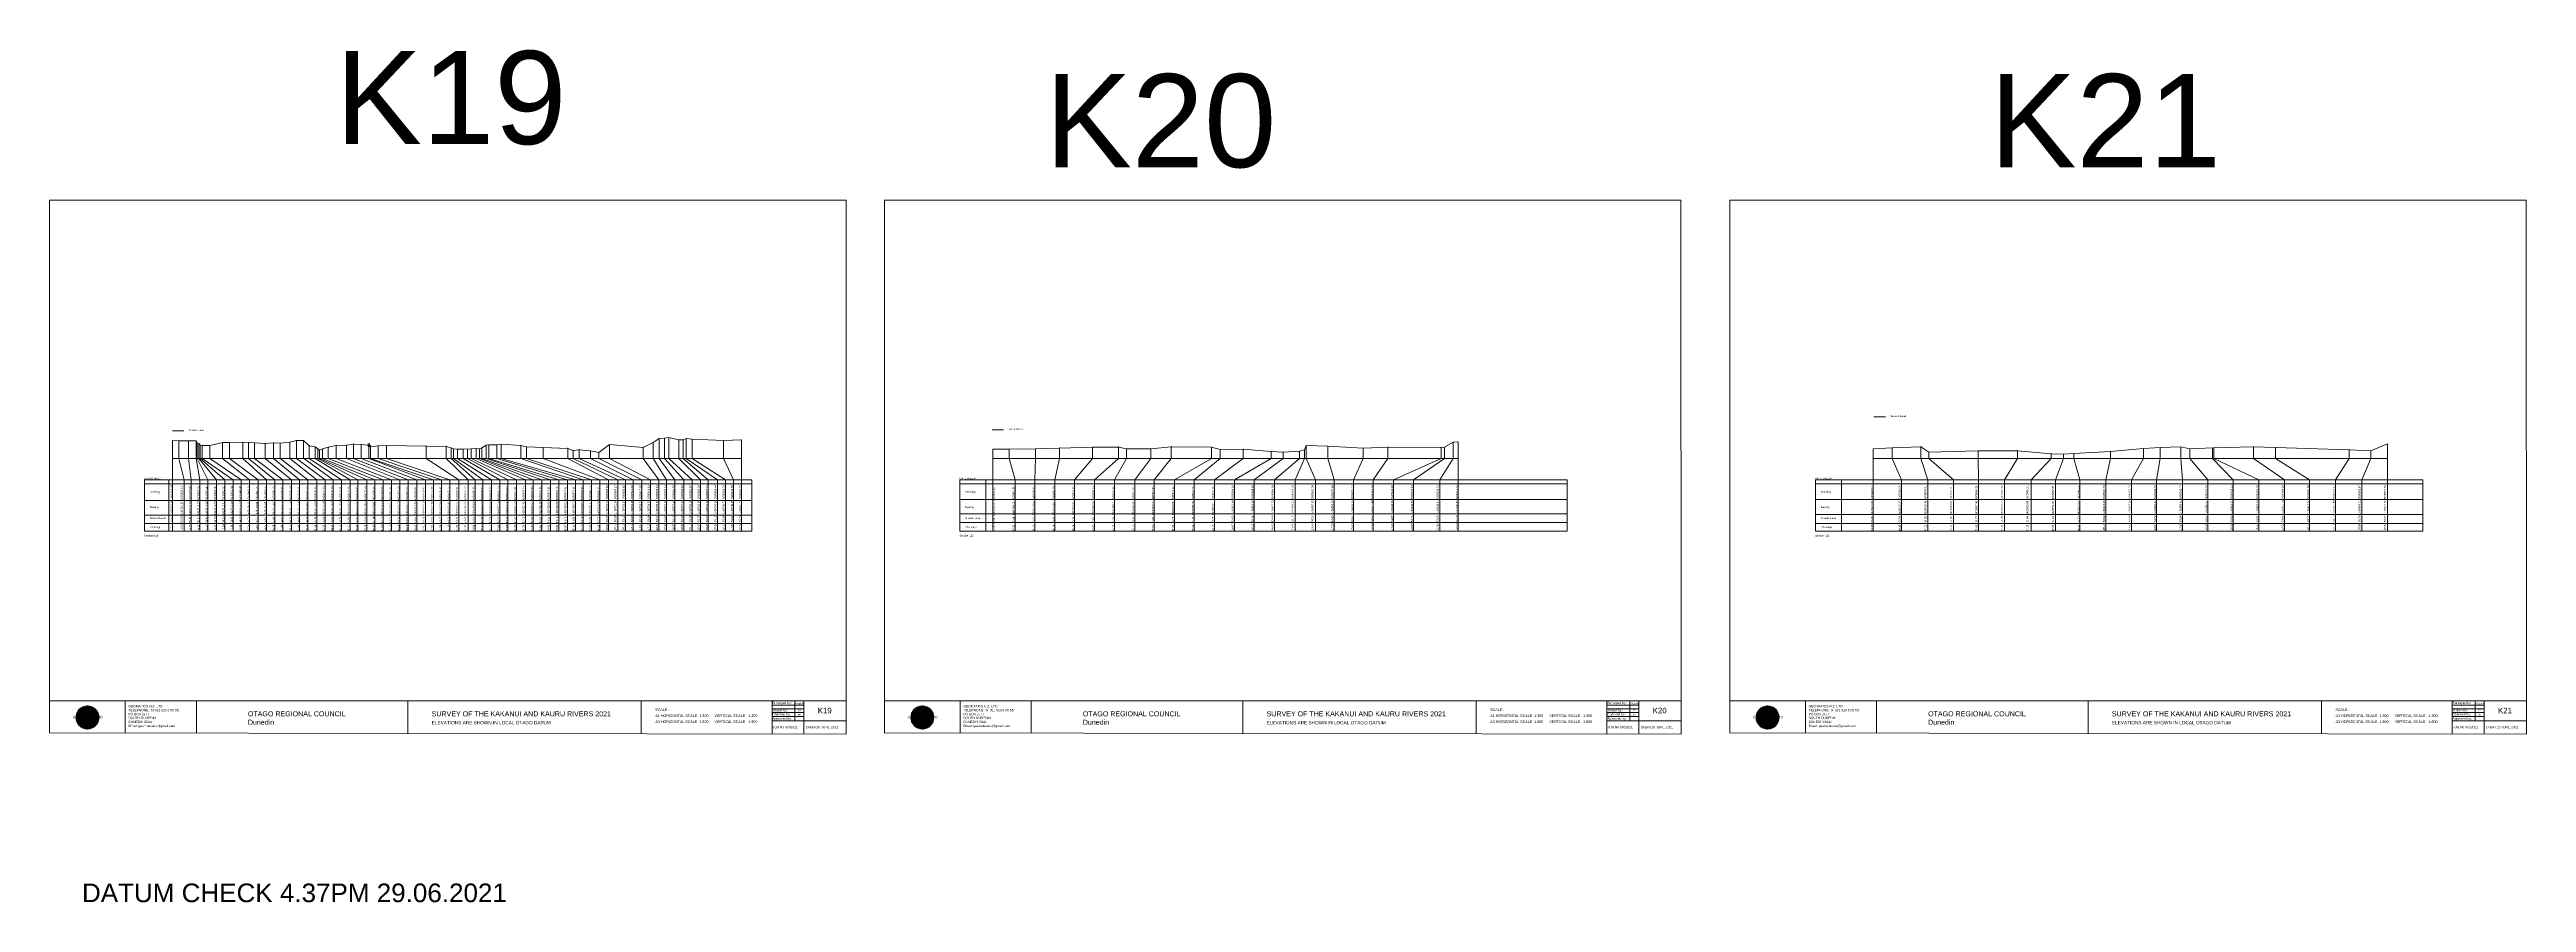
# Model space of a CAD drawing. Header units: millimetres. Extents: x -13804604 to 13046302109, y -19137686871 to 1424964600.
# Drawn here: x -711941 to -46635, y -68399 to 160512 of the extents above; entities that cross this region are included whole.
import ezdxf

# ---------------------------------------------------------------- set-up
doc = ezdxf.new("R2010")
doc.units = ezdxf.units.MM
doc.header["$PDMODE"] = 35
doc.header["$PDSIZE"] = 20
doc.layers.get('0').update_dxf_attribs({"lineweight": 0})
doc.layers.add('geo', color=7, linetype='Continuous', lineweight=0)
doc.styles.get("Standard").update_dxf_attribs({"font": 'arial.ttf'})

# ---------------------------------------------------------------- blocks, each defined once
blk = doc.blocks.new('Geomatics_Circle_SPT')
at = {"layer": 'geo', "color": 2, "linetype": 'Continuous', "lineweight": 0}
for p, q in [((0, 25.2), (-25.2, 0)), ((-24.7, 4.9), (-4.9, 24.7)), ((-24.7, -4.9), (4.9, 24.7)), ((4.9, -24.7), (-24.7, 4.9)), ((-24.7, 0), (0, -24.7)), ((-9.7, 23.3), (-23.3, 9.6)), ((9.7, 23.3), (-23.3, -9.7)), ((-23.3, 9.7), (9.7, -23.3)), ((-21, 14), (-14, 21)), ((-21, -14), (14, 21)), ((14, -21), (-21, 14)), ((0, 0), (-17.8, 17.8)), ((0, 0), (-17.8, -17.8)), ((-14, 21), (21, -14)), ((21, 14), (-14, -21)), ((23.3, -9.7), (-9.7, 23.3)), ((-9.7, -23.3), (23.3, 9.7)), ((-4.9, 24.7), (24.7, -4.9)), ((24.7, 4.9), (-4.9, -24.7)), ((25.2, 0), (0, 25.2)), ((0, 0), (17.8, 17.8)), ((0, 0), (17.8, -17.8)), ((0, -24.8), (25.2, 0)), ((4.9, 24.7), (24.7, 4.9)), ((23.3, 9.7), (9.7, 23.3)), ((14, 21), (21, 14)), ((17.8, 18.1), (17.8, 18.1)), ((-4.9, -24.7), (-24.7, -4.9)), ((-23.3, -9.7), (-9.7, -23.3)), ((-14, -21), (-21, -14)), ((-17.8, -17.8), (-17.8, -17.8)), ((24.7, -4.9), (4.9, -24.7)), ((4.9, -24.7), (4.9, -24.7)), ((9.7, -23.3), (23.3, -9.7)), ((21, -14), (14, -21)), ((18.1, -17.8), (18.1, -17.8))]:
    blk.add_line(p, q, dxfattribs=at)
at = {"layer": 'geo', "color": 1, "linetype": 'Continuous', "lineweight": 0}
for p, q in [((-25.2, 0), (9.7, 23.3)), ((-25.2, 0), (-9.6, 23.3)), ((-25.2, 0), (23.3, 9.7)), ((-25.2, 0), (-23.3, 9.7)), ((-23.3, -9.7), (-25.2, 0)), ((-9.6, -23.3), (-25.2, 0)), ((9.7, -23.3), (-25.2, 0)), ((-4.9, 24.8), (-24.7, -4.9)), ((4.9, 24.7), (-24.7, 4.9)), ((14, 21), (-24.7, -4.9)), ((-14, 21), (-24.7, 4.9)), ((21, 14), (-24.7, 4.9)), ((-21, 14), (-24.7, -4.9)), ((0, 0), (-24.7, 4.9)), ((-24.7, 4.9), (-21, -14)), ((-24.7, 4.9), (-4.9, -24.7)), ((-24.7, 4.9), (14, -21)), ((-24.7, 4.9), (-24.7, 4.9)), ((0, 0), (-24.7, -4.9)), ((-23.3, 9.7), (0, 25.2)), ((-23.3, -9.6), (0, 25.2)), ((-23.3, -9.6), (17.8, 17.8)), ((-23.3, 9.7), (-17.8, 17.9)), ((-23.3, -9.6), (-17.8, 17.9)), ((-23.3, 9.7), (17.8, 17.8)), ((-17.8, -17.8), (-23.3, 9.7)), ((0, -25.2), (-23.3, 9.7)), ((-23.3, 9.7), (17.8, -17.8)), ((-23.3, 9.7), (25.2, 0)), ((-23.3, 9.4), (-23.3, 9.4)), ((-23.3, -9.7), (25.2, 0)), ((4.9, 24.8), (-21, -14)), ((-4.9, 24.7), (-21, 14)), ((14, 21), (-21, 14)), ((-14, 21), (-21, -14)), ((0, 0), (-21, 14)), ((-21, 14), (-14, -21)), ((-21, 14), (4.9, -24.7)), ((-21, 14), (-21, 14)), ((24.7, 4.9), (-21, 14)), ((0, 0), (-21, -14)), ((-17.9, 17.6), (-17.9, 17.6)), ((-17.8, 17.8), (9.7, 23.3)), ((-17.8, 17.8), (-9.6, 23.3)), ((-17.8, -17.8), (9.7, 23.3)), ((-17.8, -17.8), (-9.7, 23.3)), ((-9.7, -23.3), (-17.8, 17.8)), ((-17.8, 17.8), (9.7, -23.3)), ((-17.8, 17.8), (23.3, -9.6)), ((-17.8, 17.8), (23.3, 9.7)), ((-17.8, -17.8), (23.3, 9.7)), ((4.9, 24.7), (-14, 21)), ((-4.9, 24.7), (-14, -20.9)), ((0, 0), (-14, 21)), ((-14, 21), (-4.9, -24.7)), ((-14, 21), (-14, 21)), ((24.7, -4.9), (-14, 21)), ((21, 14), (-14, 21)), ((-14, -21), (24.7, 4.9)), ((0, 0), (-14, -21)), ((-9.8, 23.1), (-9.8, 23.1)), ((-9.7, 23.3), (0, 25.2)), ((-9.7, 23.3), (0, -25.2)), ((-9.7, -23.3), (0, 25.2)), ((-9.6, 23.3), (17.8, -17.8)), ((-9.6, 23.3), (25.2, 0)), ((-9.6, 23.3), (17.8, 17.8)), ((-9.6, -23.3), (17.8, 17.9)), ((25.2, 0), (-9.6, -23.3)), ((0, 0), (-4.9, 24.7)), ((-4.9, 24.7), (-4.9, 24.7)), ((21, -14), (-4.9, 24.7)), ((24.8, 4.9), (-4.9, 24.7)), ((14, 21), (-4.9, 24.7)), ((-4.9, -24.7), (21, 14)), ((0, 0), (-4.9, -24.7)), ((-0.2, 25.1), (-0.2, 25.1)), ((0, 25.2), (9.7, -23.3)), ((0, 25.2), (23.3, -9.7)), ((0, 25.2), (23.3, 9.7)), ((0, 25.2), (9.7, 23.3)), ((0, 0), (4.9, 24.7)), ((0, -25.2), (9.7, 23.3)), ((0, 0), (14, 21)), ((0, 0), (21, 14)), ((23.3, 9.7), (0, -25.2)), ((0, 0), (24.8, 4.9)), ((0, 0), (4.9, -24.7)), ((0, 0), (14, -21)), ((0, 0), (21, -14)), ((0, 0), (24.8, -4.9)), ((21, 14), (4.9, 24.8)), ((14, -21), (4.9, 24.7)), ((24.7, -4.9), (4.9, 24.7)), ((4.9, 24.7), (4.9, 24.7)), ((4.9, -24.7), (14, 21)), ((4.9, -24.7), (24.7, 4.9)), ((9.4, 23.3), (9.4, 23.3)), ((9.7, 23.3), (17.8, -17.8)), ((9.7, 23.3), (25.2, 0)), ((9.7, 23.3), (17.8, 17.9)), ((17.8, 17.8), (9.7, -23.3)), ((25.2, 0), (9.7, -23.3)), ((21, -14), (14, 21)), ((24.7, 4.9), (14, 21)), ((14, 21), (14, 21)), ((14, -21), (21, 14)), ((17.6, 17.9), (17.6, 17.9)), ((17.8, 17.8), (23.3, -9.7)), ((17.8, 17.8), (23.3, 9.7)), ((23.3, 9.7), (17.8, -17.8)), ((24.7, -4.9), (21, 14)), ((21, 14), (21, 14)), ((21, -14), (24.7, 4.9)), ((23.1, 9.8), (23.1, 9.8)), ((23.3, 9.7), (25.2, 0)), ((25.2, 0), (23.3, -9.6)), ((24.7, 4.9), (24.7, 4.9)), ((25.1, 0.2), (25.1, 0.2)), ((-25.2, 0), (23.3, -9.7)), ((-25.1, -0.2), (-25.1, -0.2)), ((-24.7, -4.9), (-24.7, -4.9)), ((-24.7, -4.9), (-14, -21)), ((-24.7, -4.9), (4.9, -24.7)), ((-24.7, -4.9), (21, -14)), ((-17.8, -17.8), (-23.3, -9.7)), ((0, -25.2), (-23.3, -9.6)), ((17.8, -17.8), (-23.3, -9.6)), ((-23.1, -9.8), (-23.1, -9.8)), ((-21, -14), (24.7, -4.9)), ((-21, -14), (-21, -14)), ((-21, -14), (-4.9, -24.7)), ((-21, -14), (14, -21)), ((23.3, -9.7), (-17.8, -17.8)), ((-9.6, -23.3), (-17.8, -17.8)), ((9.7, -23.3), (-17.8, -17.8)), ((-17.6, -17.9), (-17.6, -17.9)), ((-14, -21), (21, -14)), ((-14, -21), (-14, -21)), ((-14, -21), (4.9, -24.7)), ((17.8, -17.8), (-9.7, -23.3)), ((0, -25.2), (-9.7, -23.3)), ((-9.4, -23.3), (-9.4, -23.3)), ((-4.9, -24.7), (24.7, -4.9)), ((-4.9, -24.7), (14, -21)), ((-4.9, -24.7), (-4.9, -24.7)), ((23.3, -9.6), (0, -25.2)), ((9.7, -23.3), (0, -25.2)), ((0.2, -25.1), (0.2, -25.1)), ((4.9, -24.7), (21, -14)), ((4.9, -24.7), (4.9, -24.7)), ((17.8, -17.8), (9.7, -23.3)), ((9.8, -23.1), (9.8, -23.1)), ((14, -21), (24.7, -4.9)), ((14, -21), (14, -21)), ((23.3, -9.6), (17.8, -17.8)), ((17.9, -17.6), (17.9, -17.6)), ((21, -14), (21, -14)), ((23.3, -9.4), (23.3, -9.4)), ((24.7, -4.9), (24.7, -4.9))]:
    blk.add_line(p, q, dxfattribs=at)
at = {"layer": 'geo', "color": 114, "linetype": 'Continuous', "lineweight": 0}
for p, q in [((17.9, 17.8), (-25.2, 0)), ((-24.7, 4.9), (14, 21)), ((-24.7, -4.9), (21, 14)), ((-14, -21), (-24.7, 4.9)), ((9.7, 23.3), (-23.3, 9.7)), ((0, 0), (-23.3, 9.7)), ((-23.3, 9.7), (-9.7, -23.3)), ((0, 0), (-23.3, -9.7)), ((-4.9, -24.7), (-21, 14)), ((-20.9, 14), (4.9, 24.7)), ((24.8, 4.9), (-20.9, -14)), ((0, 25.2), (-17.8, 17.8)), ((-17.8, 17.8), (0, -25.2)), ((-14, 21), (-4.9, 24.7)), ((4.9, -24.7), (-14, 21)), ((0, 0), (-9.7, 23.3)), ((0, 0), (-9.7, -23.3)), ((-4.9, 24.7), (14, -21)), ((17.8, -17.8), (0, 25.2)), ((0, 0), (9.7, 23.3)), ((0, 0), (23.3, 9.7)), ((0, 0), (9.7, -23.3)), ((0, 0), (23.3, -9.7)), ((4.9, 24.7), (21, -14)), ((23.3, -9.7), (9.7, 23.3)), ((14, 21), (24.7, -4.9)), ((25.2, 0), (17.8, 17.8)), ((21, 14), (24.7, 4.9)), ((-25.2, 0), (-17.8, -17.8)), ((-21, -14), (-24.7, -4.9)), ((-17.8, -17.8), (25.2, 0)), ((24.8, -4.9), (-14, -21)), ((-9.6, -23.3), (23.3, -9.7)), ((21, -14), (-4.9, -24.8)), ((0, -25.2), (17.9, -17.8)), ((14, -21), (4.9, -24.8))]:
    blk.add_line(p, q, dxfattribs=at)
at = {"layer": 'geo', "color": 250, "linetype": 'Continuous', "lineweight": 0}
for p, q in [((0, 0), (-25.2, 0)), ((24.7, 4.9), (-24.7, 4.9)), ((-24.7, 4.9), (-24.7, -4.9)), ((-23.3, 9.7), (23.3, 9.7)), ((-23.3, 9.7), (-23.3, 9.7)), ((-23.3, -9.7), (-23.3, 9.7)), ((21, 14), (-21, 14)), ((-21, 14), (-21, -14)), ((-17.8, 17.8), (17.8, 17.8)), ((-17.8, -17.8), (-17.8, 17.8)), ((-14, 21), (-14, 21)), ((14, 21), (-14, 21)), ((-14, 20.9), (-14, -21)), ((-9.7, 23.3), (9.7, 23.3)), ((-9.7, -23.3), (-9.7, 23.3)), ((-4.9, 24.7), (4.9, 24.7)), ((-4.9, 24.7), (-4.9, -24.7)), ((0, 0), (0, 25.2)), ((0, 0), (0, -25.2)), ((0, 0), (25.2, 0)), ((4.9, 24.7), (4.9, -24.7)), ((9.7, -23.3), (9.7, 23.3)), ((14, 21), (14, -21)), ((17.8, -17.8), (17.8, 17.8)), ((21, 14), (21, 14)), ((21, -14), (21, 14)), ((23.3, 9.7), (23.3, -9.7)), ((24.7, 4.9), (24.7, 4.9)), ((24.7, -4.9), (24.7, 4.9)), ((-24.7, -4.9), (24.7, -4.9)), ((23.3, -9.7), (-23.3, -9.7)), ((-21, -14), (21, -14)), ((17.8, -17.8), (-17.8, -17.8)), ((-14, -21), (14, -21)), ((9.7, -23.3), (-9.7, -23.3)), ((-4.9, -24.7), (4.9, -24.7))]:
    blk.add_line(p, q, dxfattribs=at)
blk = doc.blocks.new('GeomaticsNZ TITLE BLOCK')
at = {"color": 7, "linetype": 'Continuous', "lineweight": 0}
for p, q in [((0, 94.9), (0, 1579.2)), ((0, 1579.2), (2363.4, 1579.2)), ((2363.4, 1579.2), (2364, 94.9)), ((2364, 94.9), (0, 94.9)), ((0, 94.9), (0, 0)), ((15.9, 94.9), (2364, 94.9)), ((224.3, 95.2), (224.3, -0.3)), ((2364, 94.9), (382.6, 94.9)), ((435.8, 95.2), (435.8, -0.7)), ((1063.4, 94.9), (1063.4, -2.4)), ((1755.4, 94.9), (1755.4, -2.6)), ((2143.9, 94.9), (2143.7, -3)), ((2143.9, 81.9), (2238.6, 81.7)), ((2211.5, 94.9), (2211.5, 36.1)), ((2238.6, 94.8), (2238.6, -3.2)), ((2364, -3.5), (2364, 94.9)), ((0, 0), (2364, -3.5)), ((2143.6, 60.4), (2238.6, 60.4)), ((2143.8, 48.6), (2238.6, 48.6)), ((2143.8, 35.4), (2364, 35.3)), ((2143.9, 71), (2238.6, 71))]:
    blk.add_line(p, q, dxfattribs=at)
at = {"color": 7, "linetype": 'Continuous', "lineweight": 0, "xscale": 1.36, "yscale": 1.36, "zscale": 1.36}
blk.add_blockref('Geomatics_Circle_SPT', (112.4, 45.7), dxfattribs=at)
at = {"color": 7, "linetype": 'Continuous', "lineweight": 0}
for s, p in [('PK&RR', (2213.2, 84.8)), ('ST', (2220.3, 63.6)), ('PK', (2220.4, 50.6))]:
    blk.add_text(s, height=5, dxfattribs=at).set_placement(p)
at = {"color": 7, "linetype": 'Continuous', "lineweight": 0, "attachment_point": 1}
for s, width, heights, insert, char_height in [('{\\C256;GEOMATICS N.Z. LTD                   \\PTELEPHONE:  M 021 023 6 00 55;\\PPO BOX 2177\\PSOUTH DUNEDIN\\PDUNEDIN 9044\\PEmail: geomaticsnz@gmail.com}', 3535.727, [94.7], (234, 82.7), 7), ('{\\C256;Surveyed by:}', 3535.727, [0], (2144.7, 92.4), 7), ('{\\C256;Geomatics N.Z. LTD                   }', 125.079, [15.8], (68.8, 49.9), 7), ('{\\C256;OTAGO REGIONAL COUNCIL\\PDunedin}', 3535.727, [0], (588.6, 64), 15), ('{\\C256;SURVEY OF THE KAKANUI AND KAURU RIVERS 2021}', 3535.727, [0], (1133.8, 64), 15), ('{\\C256;ELEVATIONS ARE SHOWN IN LOCAL OTAGO DATUM}', 3535.727, [0], (1134.1, 35.4), 10), ('{\\C256;Approved by:}', 3535.727, [0], (2144.7, 45.9), 7), ('{\\C256;Checked by:}', 3535.727, [0], (2144.7, 58.6), 7), ('{\\C256;JOB No 0032021}', 3535.727, [0], (2145.3, 20.8), 7), ('{\\C256;Drawn by:}', 3535.727, [0], (2145.8, 70.4), 7), ('{\\C256;Drawn:16-JUNE-2021}', 3535.727, [0], (2244.7, 20.7), 7)]:
    blk.add_mtext_dynamic_manual_height_columns(s, width=width, gutter_width=159, heights=heights, dxfattribs=dict(at, insert=insert, char_height=char_height))

msp = doc.modelspace()

# ---------------------------------------------------------------- linework, layer by layer
at = {"color": 1, "linetype": 'Continuous', "lineweight": 0}
for p, q in [((-221907.159, 61920.151), (-218834.987, 61920.151)), ((-678919.664, 58153.7), (-675847.492, 58153.7)), ((-458742.993, 58410.662), (-455670.82, 58410.662))]:
    msp.add_line(p, q, dxfattribs=at)
at = {"color": 7, "lineweight": 0}
for p, q in [((-678924.852, 55554), (-678924.852, 31248.305)), ((-677177.599, 55504), (-677177.599, 50743.884)), ((-674606.679, 55464), (-674606.679, 50703.884)), ((-672552.59, 55504), (-672552.59, 50743.884)), ((-672306.163, 54924), (-672306.163, 50743.884)), ((-671864.616, 54744), (-671864.616, 50743.884)), ((-671514.081, 54334), (-671514.081, 50743.884)), ((-670949.373, 54214), (-670949.373, 50743.884)), ((-668845.198, 54254), (-668845.198, 50743.884)), ((-665461.04, 55024), (-665461.04, 50743.884)), ((-663569.022, 55065), (-663569.022, 50743.884)), ((-660004.256, 55095), (-660004.256, 50743.884)), ((-658472.622, 55005), (-658472.622, 50743.884)), ((-656869.519, 54945), (-656869.519, 50743.884)), ((-653988.609, 54745), (-653988.609, 50743.884)), ((-651742.943, 54955), (-651742.943, 50743.884)), ((-649990.196, 54905), (-649990.196, 50743.884)), ((-647417.953, 55175), (-647417.953, 50743.884)), ((-645643.851, 55504), (-645643.851, 50743.884)), ((-643765.997, 55605), (-643765.997, 50844.884)), ((-642161.897, 54185), (-642161.897, 50743.884)), ((-640551.089, 53855), (-640551.089, 50743.884)), ((-639895.025, 53345), (-639895.025, 50743.884)), ((-638598.461, 53335), (-638598.461, 50743.884)), ((-637060.523, 53765), (-637060.523, 50743.884)), ((-632196.846, 54326), (-632196.846, 50743.884)), ((-630254.223, 54626), (-630254.223, 50743.884)), ((-628236.402, 54546), (-628236.402, 50743.884)), ((-626155.499, 54286), (-626155.499, 50743.884)), ((-625727.34, 54286), (-625727.34, 50743.884)), ((-623694.114, 54196), (-623694.114, 50743.884)), ((-621431.197, 54226), (-621431.197, 50743.884)), ((-610804.611, 54116), (-610804.611, 50743.884)), ((-605439.805, 54007), (-605439.805, 50743.884)), ((-604062, 53617), (-604062, 50743.884)), ((-603458.658, 53347), (-603458.658, 50743.884)), ((-602358.147, 53247), (-602358.147, 50743.884)), ((-600876.129, 53267), (-600876.129, 50743.884)), ((-599706.444, 53257), (-599706.444, 50743.884)), ((-598697.113, 53327), (-598697.113, 50743.884)), ((-597375.807, 53447), (-597375.807, 50743.884)), ((-596449.532, 53367), (-596449.532, 50743.884)), ((-595844.497, 53607), (-595844.497, 50743.884)), ((-594702.533, 54307), (-594702.533, 50743.884)), ((-591780.117, 54417), (-591780.117, 50743.884)), ((-590642.49, 54587), (-590642.49, 50743.884)), ((-585355.148, 54287), (-585355.148, 50743.884)), ((-583807.732, 53857), (-583807.732, 50743.884)), ((-579368.558, 53717), (-579368.558, 50743.884)), ((-572758.277, 53468), (-572758.277, 50743.884)), ((-561568.061, 54494), (-561568.061, 50743.884)), ((-552451.336, 53744), (-552451.336, 50743.884)), ((-549783.07, 55054), (-549783.07, 50743.884)), ((-548174.889, 56129), (-548174.889, 50743.884)), ((-546748.829, 56199), (-546748.829, 50743.884)), ((-545604.52, 56389), (-545604.52, 50743.884)), ((-542884.158, 55749), (-542884.158, 50743.884)), ((-541708.775, 55749), (-541708.775, 50743.884)), ((-540945.28, 56119), (-540945.28, 50743.884)), ((-539308.131, 55899), (-539308.131, 50743.884)), ((-530945.809, 55609), (-530945.809, 50743.884)), ((-526048.617, 55779), (-526048.617, 31248.305)), ((-458585.362, 53277), (-458585.362, 31248.305)), ((-454151.745, 53277), (-454151.745, 50743.884)), ((-447133.653, 53357), (-447133.653, 50743.884)), ((-440633.91, 53588), (-440633.91, 50743.884)), ((-431801.014, 53838), (-431801.014, 50743.884)), ((-424781.344, 53868), (-424781.344, 50743.884)), ((-422635.517, 53379), (-422635.517, 50743.884)), ((-416168.096, 53379), (-416168.096, 50743.884)), ((-410637.162, 53949), (-410637.162, 50743.884)), ((-399850.258, 53810), (-399850.258, 50743.884)), ((-391345.794, 53310), (-391345.794, 50743.884)), ((-374381.685, 54291), (-374381.685, 50743.884)), ((-368593.044, 54061), (-368593.044, 50743.884)), ((-359075.751, 53572), (-359075.751, 50743.884)), ((-352490.931, 53852), (-352490.931, 50743.884)), ((-338186.315, 53703), (-338186.315, 50743.884)), ((-337213.005, 53783), (-337213.005, 50743.884)), ((-333613.301, 55203), (-333613.301, 31248.305)), ((-222087.729, 53349), (-222087.729, 31248.305)), ((-83975.237, 54666), (-83975.237, 31248.305)), ((-678924.852, 50743.884), (-526048.617, 50743.884)), ((-677177.599, 50743.884), (-675750.982, 45000)), ((-674606.679, 50743.884), (-673923.922, 45000)), ((-672552.59, 50743.884), (-671539.394, 45000)), ((-672306.163, 50743.884), (-669412.193, 45000)), ((-671864.616, 50743.884), (-667096.28, 45000)), ((-671514.081, 50743.884), (-664866.151, 45000)), ((-670949.373, 50743.884), (-662636.01, 45000)), ((-660435.496, 45000), (-668845.198, 50743.884)), ((-658196.928, 45000), (-665461.04, 50743.884)), ((-655878.89, 45000), (-663569.022, 50743.884)), ((-653653.581, 45000), (-660004.256, 50743.884)), ((-651449.327, 45000), (-658472.622, 50743.884)), ((-656869.519, 50743.884), (-649296.604, 45000)), ((-653988.609, 50743.884), (-646983.556, 45000)), ((-644789.501, 45000), (-651742.943, 50743.884)), ((-649990.196, 50743.884), (-642523.262, 45000)), ((-647417.953, 50743.884), (-640113.466, 45000)), ((-645643.851, 50743.884), (-637946.949, 45000)), ((-643765.997, 50844.884), (-635751.158, 45000)), ((-642161.897, 50743.884), (-633526.08, 45000)), ((-640551.089, 50743.884), (-631232.606, 45000)), ((-639895.025, 50743.884), (-629152.844, 45000)), ((-639469.698, 52955), (-639469.698, 50743.884)), ((-626711.394, 45000), (-639469.698, 50743.884)), ((-624563.819, 45000), (-638598.461, 50743.884)), ((-637060.523, 50743.884), (-622311.057, 45000)), ((-617860.464, 45000), (-632196.846, 50743.884)), ((-615593.739, 45000), (-630254.223, 50743.884)), ((-613268.124, 45000), (-628236.402, 50743.884)), ((-610971.954, 45000), (-626155.499, 50743.884)), ((-625727.34, 50743.884), (-608834.409, 45000)), ((-606683.738, 45000), (-623694.114, 50743.884)), ((-621431.197, 50743.884), (-604379.444, 45000)), ((-610804.611, 50743.884), (-601998.34, 45000)), ((-605439.805, 50743.884), (-599540.425, 45000)), ((-597658.593, 45000), (-604062, 50743.884)), ((-603458.658, 50743.884), (-595584.72, 45000)), ((-602358.147, 50743.884), (-593230.268, 45000)), ((-600876.129, 50743.884), (-591019.384, 45000)), ((-588819.149, 45000), (-599706.444, 50743.884)), ((-586533.373, 45000), (-598697.113, 50743.884)), ((-597375.807, 50743.884), (-584122.812, 45000)), ((-582043.245, 45000), (-596449.532, 50743.884)), ((-579742.813, 45000), (-595844.497, 50743.884)), ((-577419.238, 45000), (-594702.533, 50743.884)), ((-572827.081, 45000), (-591780.117, 50743.884)), ((-590642.49, 49838.592), (-590642.49, 49826.884)), ((-585355.148, 50743.884), (-568588.744, 45000)), ((-583807.732, 50743.884), (-566334.039, 45000)), ((-579368.558, 50743.884), (-564167.814, 45000)), ((-572758.277, 50743.884), (-561825.892, 45000)), ((-571273.552, 52928), (-571273.552, 50743.884)), ((-569647.452, 53108), (-569647.452, 50743.884)), ((-569647.452, 50743.884), (-557258.322, 45000)), ((-566631.448, 52828), (-566631.448, 50743.884)), ((-566631.448, 50743.884), (-555204.023, 45000)), ((-564416.323, 52403), (-564416.323, 50743.884)), ((-564416.323, 50743.884), (-552820.029, 45000)), ((-561568.061, 50743.884), (-550537.47, 45000)), ((-549783.07, 50743.884), (-546200.613, 45000)), ((-548174.889, 50743.884), (-543968.784, 45000)), ((-546748.829, 50743.884), (-541610.142, 45000)), ((-545604.52, 50743.884), (-539352.949, 45000)), ((-542884.158, 50743.884), (-537121.12, 45000)), ((-541708.775, 50743.884), (-534997.525, 45000)), ((-540945.28, 50743.884), (-532485.226, 45000)), ((-539308.131, 50743.884), (-530369.597, 45000)), ((-530945.809, 50743.884), (-528253.968, 45000)), ((-458585.362, 50743.884), (-333613.301, 50743.884)), ((-454151.745, 50743.884), (-452603.707, 45000)), ((-447133.653, 50743.884), (-447326.906, 45000)), ((-440633.91, 50743.884), (-441949.715, 45000)), ((-431801.014, 50743.884), (-436621.032, 45000)), ((-424781.344, 50743.884), (-431244.879, 45000)), ((-422635.517, 50743.884), (-425872.747, 45000)), ((-410637.162, 50743.884), (-415203.579, 45000)), ((-399850.258, 50743.884), (-409754.663, 45000)), ((-397507.069, 50743.884), (-404453.088, 45000)), ((-391345.794, 50743.884), (-399038.154, 45000)), ((-397507.069, 53190), (-397507.069, 50743.884)), ((-383798.208, 50743.884), (-393615.957, 45000)), ((-380622.062, 50743.884), (-388373.267, 45000)), ((-383798.208, 52650), (-383798.208, 50743.884)), ((-376213.113, 50743.884), (-382871.432, 45000)), ((-380622.062, 52451), (-380622.062, 50743.884)), ((-374856.593, 50743.884), (-377339.636, 45000)), ((-376213.113, 52721), (-376213.113, 50743.884)), ((-374856.593, 53141), (-374856.593, 50743.884)), ((-374381.685, 50743.884), (-371940.007, 45000)), ((-368593.044, 50743.884), (-366891.611, 45000)), ((-359075.751, 50743.884), (-361663.578, 45000)), ((-352490.931, 50743.884), (-356385.09, 45000)), ((-338186.315, 50743.884), (-350952.257, 45000)), ((-337213.005, 50743.884), (-345541.733, 45000)), ((-217038.367, 50743.884), (-214532.908, 45000)), ((-209279.882, 50743.884), (-207448.486, 45000)), ((-207118.572, 50743.884), (-200489.228, 45000)), ((-193867.085, 50743.884), (-193819.628, 45000)), ((-183373.818, 50743.884), (-186841.259, 45000)), ((-174339.408, 50743.884), (-179651.425, 45000)), ((-170988.451, 50743.884), (-173095.986, 45000)), ((-168172.782, 50743.884), (-166600.503, 45000)), ((-158394.064, 50743.884), (-159655.006, 45000)), ((-149490.104, 50743.884), (-152709.509, 45000)), ((-139464.825, 50743.884), (-139011.306, 45000)), ((-137077.164, 50743.884), (-132243.594, 45000)), ((-131007.471, 50743.884), (-125406.538, 45000)), ((-130644.47, 50743.884), (-118495.461, 45000)), ((-119971.245, 50743.884), (-111613.017, 45000)), ((-114024.972, 50743.884), (-104871.178, 45000)), ((-94299.833, 50743.884), (-97949.2, 45000)), ((-88455.657, 50743.884), (-90896.036, 45000)), ((-678924.852, 45000), (-526048.617, 45000)), ((-675750.982, 31248.305), (-675750.982, 45000)), ((-673923.922, 31248.305), (-673923.922, 45000)), ((-671539.394, 31248.305), (-671539.394, 45000)), ((-669412.193, 31248.305), (-669412.193, 45000)), ((-667096.28, 31248.305), (-667096.28, 45000)), ((-664866.151, 31248.305), (-664866.151, 45000)), ((-662636.01, 31248.305), (-662636.01, 45000)), ((-660435.496, 31248.305), (-660435.496, 45000)), ((-658196.928, 31248.305), (-658196.928, 45000)), ((-655878.89, 31248.305), (-655878.89, 45000)), ((-653653.581, 31248.305), (-653653.581, 45000)), ((-651449.327, 31248.305), (-651449.327, 45000)), ((-649296.604, 31248.305), (-649296.604, 45000)), ((-646983.556, 31248.305), (-646983.556, 45000)), ((-644789.501, 31248.305), (-644789.501, 45000)), ((-642523.262, 31248.305), (-642523.262, 45000)), ((-640113.466, 31248.305), (-640113.466, 45000)), ((-637946.949, 31248.305), (-637946.949, 45000)), ((-635751.158, 31248.305), (-635751.158, 45000)), ((-633526.08, 31248.305), (-633526.08, 45000)), ((-631232.606, 31248.305), (-631232.606, 45000)), ((-629152.844, 31248.305), (-629152.844, 45000)), ((-626711.394, 31248.305), (-626711.394, 45000)), ((-624563.819, 31248.305), (-624563.819, 45000)), ((-622311.057, 31248.305), (-622311.057, 45000)), ((-617860.464, 31248.305), (-617860.464, 45000)), ((-615593.739, 31248.305), (-615593.739, 45000)), ((-613268.124, 31248.305), (-613268.124, 45000)), ((-610971.954, 31248.305), (-610971.954, 45000)), ((-608834.409, 31248.305), (-608834.409, 45000)), ((-606683.738, 31248.305), (-606683.738, 45000)), ((-604379.444, 31248.305), (-604379.444, 45000)), ((-601998.34, 31248.305), (-601998.34, 45000)), ((-599540.425, 31248.305), (-599540.425, 45000)), ((-597658.593, 31248.305), (-597658.593, 45000)), ((-595584.72, 31248.305), (-595584.72, 45000)), ((-593230.268, 31248.305), (-593230.268, 45000)), ((-591019.384, 31248.305), (-591019.384, 45000)), ((-588819.149, 31248.305), (-588819.149, 45000)), ((-586533.373, 31248.305), (-586533.373, 45000)), ((-584122.812, 31248.305), (-584122.812, 45000)), ((-582043.245, 31248.305), (-582043.245, 45000)), ((-579742.813, 31248.305), (-579742.813, 45000)), ((-577419.238, 31248.305), (-577419.238, 45000)), ((-572827.081, 31248.305), (-572827.081, 45000)), ((-570627.222, 31248.305), (-570627.222, 45000)), ((-568588.744, 31248.305), (-568588.744, 45000)), ((-566334.039, 31248.305), (-566334.039, 45000)), ((-564167.814, 31248.305), (-564167.814, 45000)), ((-561825.892, 31248.305), (-561825.892, 45000)), ((-557258.322, 31248.305), (-557258.322, 45000)), ((-555204.023, 31248.305), (-555204.023, 45000)), ((-552820.029, 31248.305), (-552820.029, 45000)), ((-550537.47, 31248.305), (-550537.47, 45000)), ((-546200.613, 31248.305), (-546200.613, 45000)), ((-543968.784, 31248.305), (-543968.784, 45000)), ((-541610.142, 31248.305), (-541610.142, 45000)), ((-539352.949, 31248.305), (-539352.949, 45000)), ((-537121.12, 31248.305), (-537121.12, 45000)), ((-534997.525, 31248.305), (-534997.525, 45000)), ((-532485.226, 31248.305), (-532485.226, 45000)), ((-530369.597, 31248.305), (-530369.597, 45000)), ((-528253.968, 31248.305), (-528253.968, 45000)), ((-467434.344, 45000), (-316673.631, 45000)), ((-452603.707, 31248.305), (-452603.707, 45000)), ((-447326.906, 31248.305), (-447326.906, 45000)), ((-441949.715, 31248.305), (-441949.715, 45000)), ((-436621.032, 31248.305), (-436621.032, 45000)), ((-431244.879, 31248.305), (-431244.879, 45000)), ((-425872.747, 31248.305), (-425872.747, 45000)), ((-415203.579, 31248.305), (-415203.579, 45000)), ((-409754.663, 31248.305), (-409754.663, 45000)), ((-404453.088, 31248.305), (-404453.088, 45000)), ((-399038.154, 31248.305), (-399038.154, 45000)), ((-393615.957, 31248.305), (-393615.957, 45000)), ((-388373.267, 31248.305), (-388373.267, 45000)), ((-382871.432, 31248.305), (-382871.432, 45000)), ((-377339.636, 31248.305), (-377339.636, 45000)), ((-371940.007, 31248.305), (-371940.007, 45000)), ((-366891.611, 31248.305), (-366891.611, 45000)), ((-361663.578, 31248.305), (-361663.578, 45000)), ((-356385.09, 31248.305), (-356385.09, 45000)), ((-350952.257, 31248.305), (-350952.257, 45000)), ((-345541.733, 31248.305), (-345541.733, 45000)), ((-679052.478, 31248.305), (-526048.617, 31248.305)), ((-467434.344, 31248.305), (-317757.927, 31248.305))]:
    msp.add_line(p, q, dxfattribs=at)
at = {"lineweight": 0}
for p, q in [((-217038.367, 53589), (-217038.367, 50743.884)), ((-209279.882, 53920), (-209279.882, 50743.884)), ((-149490.104, 53403), (-149490.104, 50743.884)), ((-144990.224, 53723), (-144990.224, 50743.884)), ((-139464.825, 53863), (-139464.825, 50743.884)), ((-137077.164, 53323), (-137077.164, 50743.884)), ((-131007.471, 53576.674), (-131007.471, 50743.884)), ((-130644.47, 53613), (-130644.47, 50743.884)), ((-119971.245, 53914), (-119971.245, 50743.884)), ((-114024.972, 53734), (-114024.972, 50743.884)), ((-222087.729, 50743.884), (-83975.237, 50743.884)), ((-207118.572, 52460), (-207118.572, 50743.884)), ((-193867.085, 52790), (-193867.085, 50743.884)), ((-183373.818, 52841), (-183373.818, 50743.884)), ((-174339.408, 52041), (-174339.408, 50743.884)), ((-170988.451, 51912), (-170988.451, 50743.884)), ((-168172.782, 52112), (-168172.782, 50743.884)), ((-158394.064, 52622), (-158394.064, 50743.884)), ((-94299.833, 53115), (-94299.833, 50743.884)), ((-88455.657, 52785), (-88455.657, 50743.884)), ((-237597.563, 45000), (-74434.115, 45000)), ((-214532.908, 45000), (-214532.908, 31248.305)), ((-207448.486, 31248.305), (-207448.486, 45000)), ((-200489.228, 31248.305), (-200489.228, 45000)), ((-193819.628, 31248.305), (-193819.628, 45000)), ((-186841.259, 31248.305), (-186841.259, 45000)), ((-179651.425, 31248.305), (-179651.425, 45000)), ((-173095.986, 31248.305), (-173095.986, 45000)), ((-166600.503, 31248.305), (-166600.503, 45000)), ((-159655.006, 31248.305), (-159655.006, 45000)), ((-152709.509, 31248.305), (-152709.509, 45000)), ((-139011.306, 31248.305), (-139011.306, 45000)), ((-132243.594, 31248.305), (-132243.594, 45000)), ((-125406.538, 31248.305), (-125406.538, 45000)), ((-118495.461, 31248.305), (-118495.461, 45000)), ((-111613.017, 31248.305), (-111613.017, 45000)), ((-104871.178, 31248.305), (-104871.178, 45000)), ((-97949.2, 31248.305), (-97949.2, 45000)), ((-90896.036, 31248.305), (-90896.036, 45000)), ((-237597.563, 31248.305), (-74434.115, 31248.305))]:
    msp.add_line(p, q, dxfattribs=at)
at = {"color": 7, "linetype": 'Continuous', "lineweight": 0}
for p, q in [((-686473.214, 45000), (-523309.766, 45000)), ((-686473.214, 45000), (-686473.214, 31248.305)), ((-686473.214, 43982.376), (-523309.766, 43982.376)), ((-679912.102, 45000), (-679912.102, 31248.305)), ((-523309.766, 45000), (-523309.766, 31248.305)), ((-467434.344, 45000), (-304270.896, 45000)), ((-467434.344, 45000), (-467434.344, 31248.305)), ((-467434.344, 43982.376), (-304270.896, 43982.376)), ((-460421.195, 45000), (-460421.195, 31248.305)), ((-304270.896, 45000), (-304270.896, 31248.305)), ((-237597.563, 45000), (-74434.115, 45000)), ((-237597.563, 45000), (-237597.563, 31248.305)), ((-237597.563, 43982.376), (-74434.115, 43982.376)), ((-230584.414, 45000), (-230584.414, 31248.305)), ((-74434.115, 45000), (-74434.115, 31248.305)), ((-686473.214, 39457.554), (-523309.766, 39457.554)), ((-686473.214, 35508.116), (-523309.766, 35508.116)), ((-686473.214, 33307.04), (-523309.766, 33307.04)), ((-467434.344, 39745.785), (-304270.896, 39745.785)), ((-467434.344, 35892.425), (-304270.896, 35892.425)), ((-467434.344, 33595.271), (-304270.896, 33595.271)), ((-237597.563, 39745.785), (-74434.115, 39745.785)), ((-237597.563, 35753.552), (-74434.115, 35753.552)), ((-237597.563, 33322.99), (-74434.115, 33322.99)), ((-686473.214, 31248.305), (-523309.766, 31248.305)), ((-683292.05, 29878.784), (-683292.05, 29878.784)), ((-467434.344, 31248.305), (-304270.896, 31248.305)), ((-464253.18, 29878.784), (-464253.18, 29878.784)), ((-237597.563, 31248.305), (-74434.115, 31248.305)), ((-234416.399, 29878.784), (-234416.399, 29878.784))]:
    msp.add_line(p, q, dxfattribs=at)
at = {"color": 1, "lineweight": 0}
for points in [[(-526048.617, 55779), (-530945.809, 55609), (-539308.131, 55899), (-540945.28, 56119), (-541708.775, 55749), (-542884.158, 55749), (-545604.52, 56389), (-546748.829, 56199), (-548174.889, 56129), (-549783.07, 55054), (-552451.336, 53744), (-561568.061, 54494), (-564416.323, 52403), (-566631.448, 52828), (-569647.452, 53108), (-571273.552, 52928), (-572758.277, 53468), (-579368.558, 53717), (-583807.732, 53857), (-585355.148, 54287), (-590642.49, 54587), (-591780.117, 54417), (-593945.153, 54417), (-594702.533, 54307), (-595844.497, 53607), (-596449.532, 53367), (-597375.807, 53447), (-598697.113, 53327), (-600876.129, 53267), (-602358.147, 53247), (-603458.658, 53347), (-604062, 53617), (-605439.805, 54007), (-621431.197, 54226), (-623694.114, 54196), (-625727.34, 53896), (-625727.34, 54286), (-628236.402, 54546), (-630254.223, 54626), (-632196.846, 54326), (-634975.904, 54246), (-637060.523, 53765), (-638598.461, 53335), (-639469.698, 52955), (-639895.025, 53345), (-640551.089, 53855), (-642161.897, 54185), (-643765.997, 55605), (-645643.851, 55585), (-647417.953, 55175), (-649990.196, 54905), (-651742.943, 54955), (-653988.609, 54745), (-656869.519, 54945), (-658472.622, 55005), (-660004.256, 55095), (-663569.022, 55065), (-665461.04, 55024), (-668845.198, 54254), (-670949.373, 54214), (-671514.081, 54334), (-671864.616, 54744), (-672306.163, 54924), (-672552.59, 55504), (-674606.679, 55464), (-677177.599, 55504), (-678924.852, 55554)], [(-458585.362, 53277), (-454151.745, 53277), (-447133.653, 53327), (-440633.91, 53558), (-431801.014, 53808), (-424781.344, 53838), (-422635.517, 53349), (-416168.096, 53349), (-410637.162, 53919), (-399850.258, 53780), (-397507.069, 53160), (-391345.794, 53280), (-383798.208, 52620), (-380622.062, 52421), (-376213.113, 52691), (-374856.593, 53111), (-374381.685, 54261), (-368593.044, 54031), (-359075.751, 53542), (-352490.931, 53822), (-338186.315, 53673), (-337213.005, 53753), (-334950.609, 55093), (-333613.301, 55203)], [(-222087.729, 53349), (-217038.367, 53589), (-209279.882, 53920), (-207118.572, 52460), (-193867.085, 52790), (-183373.818, 52841), (-174339.408, 52041), (-170988.451, 51912), (-168172.782, 52112), (-158394.064, 52622), (-149490.104, 53403), (-144990.224, 53723), (-139464.825, 53863), (-137077.164, 53323), (-130856.12, 53583), (-130644.47, 53613), (-119971.245, 53914), (-114024.972, 53734), (-94299.833, 53115), (-88455.657, 52785), (-83975.237, 54666)]]:
    msp.add_lwpolyline(points, dxfattribs=at)
at = {"color": 7, "lineweight": 0}
for points in [[(-634975.904, 54246), (-634975.904, 50743.884), (-620092.046, 45000), (-620092.046, 31248.305)], [(-593945.153, 54407), (-593945.153, 50743.884), (-575125.436, 45000), (-575125.436, 31248.305)], [(-416168.096, 53349), (-416168.096, 50743.884), (-420429.058, 45000), (-420429.058, 31248.305)], [(-334950.609, 55093), (-334950.609, 50743.884), (-338490.01, 45000), (-338490.01, 31248.305)], [(-590642.49, 50743.884), (-570627.222, 45000)], [(-571273.552, 50743.884), (-559296.545, 45000), (-559296.545, 31248.305)], [(-552451.336, 50743.884), (-548269.98, 45000), (-548269.98, 31248.305)]]:
    msp.add_lwpolyline(points, dxfattribs=at)
msp.add_lwpolyline([(-626347.149, 54716.759), (-626035.274, 54716.759), (-626035.274, 53972.93), (-626347.149, 53972.93)], close=True)
at = {"lineweight": 0}
msp.add_lwpolyline([(-144990.224, 50743.884), (-146042.603, 45000), (-146042.603, 31248.305)], dxfattribs=at)
at = {"color": 7, "lineweight": 0}
for p in [(-678924.852, 55554), (-677177.599, 55504), (-674606.679, 55464), (-672552.59, 55504), (-672306.163, 54924), (-671864.616, 54744), (-671514.081, 54334), (-670949.373, 54214), (-668845.198, 54254), (-665461.04, 55024), (-663569.022, 55065), (-660004.256, 55095), (-658472.622, 55005), (-656869.519, 54945), (-653988.609, 54745), (-651742.943, 54955), (-649990.196, 54905), (-647417.953, 55175), (-645643.851, 55585), (-643765.997, 55605), (-642161.897, 54185), (-640551.089, 53855), (-639895.025, 53345), (-638598.461, 53335), (-637060.523, 53765), (-634975.904, 54246), (-632196.846, 54326), (-630254.223, 54626), (-628236.402, 54546), (-626155.499, 54286), (-625727.34, 53896), (-623694.114, 54196), (-621431.197, 54226), (-610804.611, 54116), (-605439.805, 54007), (-604062, 53617), (-603458.658, 53347), (-602358.147, 53247), (-600876.129, 53267), (-599706.444, 53257), (-598697.113, 53327), (-597375.807, 53447), (-596449.532, 53367), (-595844.497, 53607), (-594702.533, 54307), (-593945.153, 54407), (-591780.117, 54417), (-590642.49, 54587), (-585355.148, 54287), (-583807.732, 53857), (-579368.558, 53717), (-572758.277, 53468), (-561568.061, 54494), (-552451.336, 53744), (-549783.07, 55054), (-548174.889, 56129), (-546748.829, 56199), (-545604.52, 56389), (-542884.158, 55749), (-541708.775, 55749), (-540945.28, 56119), (-539308.131, 55899), (-530945.809, 55609), (-526048.617, 55779), (-458585.362, 53277), (-454151.745, 53247), (-447133.653, 53327), (-440633.91, 53558), (-431801.014, 53808), (-424781.344, 53838), (-422635.517, 53349), (-416168.096, 53349), (-410637.162, 53919), (-399850.258, 53780), (-391345.794, 53280), (-374381.685, 54261), (-368593.044, 54031), (-359075.751, 53542), (-352490.931, 53822), (-338186.315, 53673), (-337213.005, 53753), (-334950.609, 55093), (-333613.301, 55203), (-639469.698, 52955), (-571273.552, 52928), (-569647.452, 53108), (-566631.448, 52828), (-564416.323, 52403), (-397507.069, 53160), (-383798.208, 52620), (-380622.062, 52421), (-376213.113, 52691), (-374856.593, 53111)]:
    msp.add_point(p, dxfattribs=at)
at = {"lineweight": 0}
for p in [(-222087.729, 53349), (-217038.367, 53589), (-209279.882, 53920), (-149490.104, 53403), (-144990.224, 53723), (-139464.825, 53863), (-137077.164, 53323), (-130856.12, 53583), (-130644.47, 53613), (-119971.245, 53914), (-114024.972, 53734), (-83975.237, 54666), (-207118.572, 52460), (-193867.085, 52790), (-183373.818, 52841), (-174339.408, 52041), (-170988.451, 51912), (-168172.782, 52112), (-158394.064, 52622), (-94299.833, 53115), (-88455.657, 52785)]:
    msp.add_point(p, dxfattribs=at)
at = {"color": 7, "linetype": 'Continuous', "lineweight": 0}
for p in [(-686473.214, 45000), (-467434.344, 45000)]:
    msp.add_point(p, dxfattribs=at)
at = {"linetype": 'Continuous', "lineweight": 0}
msp.add_point((-237597.563, 45000), dxfattribs=at)

# ---------------------------------------------------------------- block references
at = {"color": 7, "linetype": 'Continuous', "lineweight": 0, "xscale": 90.52460151977424, "yscale": 90.52460151977424, "zscale": 90.52460151977424}
for p in [(-711941.235, -22888.858), (-487681.096, -22888.858), (-260634.364, -22888.858)]:
    msp.add_blockref('GeomaticsNZ TITLE BLOCK', p, dxfattribs=at)

# ---------------------------------------------------------------- texts
at = {"color": 7, "linetype": 'Continuous', "lineweight": 0}
for s, height, p in [('Ground Level', 500, (-217476.214, 61897.947)), ('Ground Level', 500, (-674488.719, 58131.496)), ('Ground Level', 500, (-454312.047, 58388.458)), ('DATUM 45.00', 500, (-686543.961, 45146.766)), ('Northing', 500, (-684946.955, 41560.657)), ('DATUM 45.00', 500, (-467505.091, 45146.766)), ('Northing', 500, (-465908.085, 41560.657)), ('DATUM 45.00', 500, (-237668.31, 45146.766)), ('Northing', 500, (-236071.304, 41560.657)), ('Ground Level', 500, (-685001.683, 34533.521)), ('Easting', 500, (-685019.76, 37481.59)), ('Ground Level', 500, (-465962.813, 34533.521)), ('Easting', 500, (-465980.89, 37481.59)), ('Ground Level', 500, (-236126.032, 34533.521)), ('Easting', 500, (-236144.109, 37481.59)), ('Section K19', 500, (-686543.972, 29797.682)), ('Chainage', 500, (-684999.296, 32077.102)), ('Section K20', 500, (-467505.102, 29797.682)), ('Chainage', 500, (-465960.426, 32077.102)), ('Section K21', 500, (-237668.321, 29797.682)), ('Chainage', 500, (-236123.645, 32077.102)), ('A1 HORIZONTAL SCALE  1:300      VERTICAL SCALE   1:300 ', 700, (-549209.432, -18614.741)), ('A3 HORIZONTAL SCALE  1:600      VERTICAL SCALE   1:600', 700, (-549209.432, -20232.42)), ('SCALE :  ', 700, (-549241.833, -16997.062)), ('K19', 1500, (-505582.91, -17657.439)), ('A1 HORIZONTAL SCALE  1:300      VERTICAL SCALE   1:300 ', 700, (-324949.293, -18614.741)), ('A3 HORIZONTAL SCALE  1:600      VERTICAL SCALE   1:600', 700, (-324949.293, -20232.42)), ('SCALE :  ', 700, (-324981.694, -16997.062)), ('K20', 1500, (-281322.771, -17657.439)), ('A1 HORIZONTAL SCALE  1:300      VERTICAL SCALE   1:300 ', 700, (-97902.561, -18614.741)), ('A3 HORIZONTAL SCALE  1:600      VERTICAL SCALE   1:600', 700, (-97902.561, -20232.42)), ('SCALE :  ', 700, (-97934.962, -16997.062)), ('K21', 1500, (-54276.038, -17657.439))]:
    msp.add_text(s, height=height, dxfattribs=at).set_placement(p)
at = {"color": 7, "lineweight": 0}
for s, p in [('-0.17  55.55  1426712.28  5005959.74', (-678950.182, 31711.269)), ('1.58  55.50  1426712.87  5005958.21', (-676183.506, 31657.381)), ('4.15  55.46  1426713.25  5005955.66', (-673944.208, 31724.57)), ('6.20  55.50  1426713.57  5005953.63', (-671704.568, 31707.176)), ('6.45  54.92  1426713.68  5005953.40', (-669464.928, 31707.176)), ('6.89  54.74  1426713.73  5005952.96', (-667225.288, 31707.176)), ('7.24  54.33  1426713.71  5005952.60', (-664985.648, 31700.355)), ('7.81  54.21  1426713.60  5005952.01', (-662746.008, 31700.355)), ('9.91  54.25  1426714.22  5005949.98', (-660506.369, 31704.448)), ('13.29  55.02  1426714.71  5005946.63', (-658267.07, 31172.248)), ('15.19  55.07  1426714.94  5005944.75', (-656027.43, 31172.248)), ('18.75  55.10  1426715.68  5005941.26', (-653788.131, 31172.248)), ('20.28  55.01  1426715.82  5005939.73', (-651548.832, 31227.841)), ('21.89  54.95  1426716.15  5005938.16', (-649309.193, 31227.841)), ('24.77  54.75  1426717.76  5005935.54', (-647069.553, 31227.841)), ('27.01  54.96  1426717.58  5005933.21', (-644829.913, 31227.841)), ('28.76  54.91  1426718.07  5005931.52', (-642590.273, 31227.841)), ('31.34  55.18  1426718.33  5005928.95', (-640350.633, 31218.974)), ('33.11  55.59  1426718.78  5005927.23', (-638110.993, 31218.974)), ('34.99  55.61  1426719.00  5005925.36', (-635871.354, 31218.974)), ('36.59  54.19  1426719.93  5005923.91', (-633631.714, 31218.974)), ('38.20  53.86  1426720.00  5005922.28', (-631392.074, 31218.974)), ('38.86  53.35  1426721.12  5005921.85', (-629152.434, 31218.974)), ('39.28  52.96  1426721.66  5005921.54', (-626912.794, 31218.974)), ('40.16  53.34  1426721.81  5005920.68', (-624673.154, 31239.438)), ('41.69  53.77  1426719.75  5005918.68', (-622433.515, 31239.438)), ('43.78  54.25  1426720.24  5005916.65', (-620193.875, 31239.438)), ('46.56  54.33  1426721.19  5005914.00', (-617954.235, 31239.438)), ('48.50  54.63  1426721.17  5005912.02', (-615714.595, 31239.438)), ('50.52  54.55  1426721.45  5005910.02', (-613474.955, 31219.315)), ('52.60  54.29  1426722.08  5005908.02', (-611235.656, 31219.315)), ('53.03  53.90  1426722.48  5005907.66', (-608996.358, 31219.315)), ('55.06  54.20  1426722.95  5005905.68', (-606756.718, 31219.315)), ('57.32  54.23  1426723.44  5005903.47', (-604517.419, 31219.315)), ('67.95  54.12  1426725.32  5005893.01', (-602277.779, 31222.043)), ('73.31  54.01  1426726.22  5005887.72', (-600038.139, 31215.222)), ('74.69  53.62  1426726.60  5005886.39', (-597798.5, 31215.222)), ('75.30  53.35  1426726.83  5005885.82', (-595558.86, 31215.222)), ('76.40  53.25  1426726.99  5005884.73', (-593319.22, 31215.222)), ('77.88  53.27  1426727.09  5005883.24', (-591079.58, 31215.222)), ('79.05  53.26  1426727.04  5005882.04', (-588839.94, 31215.222)), ('80.06  53.33  1426727.29  5005881.06', (-586600.3, 31219.997)), ('81.38  53.45  1426727.42  5005879.74', (-584360.661, 31219.997)), ('82.31  53.37  1426727.91  5005878.89', (-582121.021, 31219.997)), ('82.91  53.61  1426728.15  5005878.32', (-579881.381, 31219.997)), ('84.05  54.31  1426728.63  5005877.25', (-577641.741, 31219.997)), ('84.81  54.41  1426728.69  5005876.49', (-575402.101, 31219.997)), ('86.97  54.42  1426728.82  5005874.31', (-573162.802, 31219.997)), ('88.11  54.59  1426729.02  5005873.19', (-570923.163, 31219.997)), ('93.40  54.29  1426729.82  5005867.96', (-568683.523, 31219.315)), ('94.95  53.86  1426730.11  5005866.44', (-566443.883, 31219.315)), ('99.39  53.72  1426731.05  5005862.10', (-564204.243, 31219.315)), ('106.00  53.47  1426732.41  5005855.63', (-561964.603, 31172.248)), ('107.48  52.93  1426732.68  5005854.17', (-559724.963, 31172.248)), ('109.11  53.11  1426733.23  5005852.62', (-557485.324, 31172.248)), ('112.12  52.83  1426733.86  5005849.67', (-555245.684, 31172.248)), ('114.34  52.40  1426733.33  5005847.32', (-553006.044, 31172.248)), ('117.19  54.49  1426734.33  5005844.61', (-550766.404, 31172.248)), ('126.30  53.74  1426735.81  5005835.61', (-548526.764, 31172.248)), ('128.97  55.05  1426737.20  5005833.16', (-546287.124, 31172.248)), ('130.58  56.13  1426737.42  5005831.56', (-544047.485, 31172.248)), ('132.01  56.20  1426737.64  5005830.15', (-541807.845, 31172.248)), ('133.15  56.39  1426738.08  5005829.07', (-539568.205, 31172.248)), ('135.87  55.75  1426738.55  5005826.39', (-537328.565, 31172.248)), ('137.05  55.75  1426738.64  5005825.21', (-535088.925, 31172.248)), ('137.81  56.12  1426738.68  5005824.44', (-532849.285, 31172.248)), ('139.45  55.90  1426738.77  5005822.79', (-530609.646, 31172.248)), ('147.81  55.61  1426740.15  5005814.54', (-528370.006, 31172.248)), ('152.71  55.78  1426741.07  5005809.73', (-526130.707, 31172.248)), (' 1.09  53.84  1426789.11  5005924.23', (-458083.316, 31172.248)), ('27.29  53.28  1426769.16  5005951.52', (-452733.283, 31227.841)), ('31.72  53.25  1426771.90  5005948.03', (-447383.249, 31218.974)), ('38.74  53.33  1426775.87  5005942.24', (-442033.216, 31218.974)), ('45.24  53.56  1426779.95  5005937.17', (-436683.183, 31239.438)), ('54.07  53.81  1426785.30  5005930.14', (-431333.15, 31219.315)), ('63.24  53.35  1426790.64  5005922.69', (-425983.116, 31222.043)), ('69.70  53.35  1426794.39  5005917.42', (-420633.083, 31222.043)), ('75.23  53.92  1426797.62  5005912.93', (-415283.05, 31215.222)), ('86.02  53.78  1426803.86  5005904.13', (-409933.017, 31219.997)), ('88.36  53.16  1426805.30  5005902.28', (-404582.984, 31219.997)), ('94.53  53.28  1426809.01  5005897.36', (-399232.95, 31219.315)), ('102.07  52.62  1426813.40  5005891.22', (-393882.917, 31172.248)), ('105.25  52.42  1426815.28  5005888.66', (-388532.884, 31172.248)), ('109.66  52.69  1426817.73  5005884.99', (-383183.192, 31172.248)), ('111.01  53.11  1426818.62  5005883.96', (-377833.159, 31172.248)), ('111.49  54.26  1426818.85  5005883.54', (-372483.125, 31172.248)), ('117.28  54.03  1426820.62  5005877.69', (-367133.092, 31172.248)), ('126.80  53.54  1426828.22  5005871.43', (-361783.059, 31172.248)), ('133.38  53.82  1426831.40  5005865.60', (-356433.026, 31172.248)), ('147.68  53.67  1426842.80  5005856.25', (-351082.992, 31172.248)), ('148.66  53.75  1426844.28  5005856.16', (-345732.959, 31172.248)), ('150.92  55.09  1426842.11  5005851.70', (-338816.721, 31172.248)), ('152.26  55.20  1426842.83  5005850.57', (-333689.569, 31172.248))]:
    msp.add_text(s, height=500, rotation=90, dxfattribs=at).set_placement(p)
at = {"lineweight": 0}
for s, p in [('44.40   53.35  1426843.92  5005991.57', (-222205.504, 31239.438)), ('49.45   53.59  1426845.17  5005986.05', (-214726.817, 31239.438)), ('57.21   53.92  1426848.46  5005978.81', (-207867.952, 31219.315)), ('59.37   52.46  1426849.66  5005977.01', (-201009.087, 31219.315)), ('72.62   52.79  1426857.45  5005966.29', (-194150.222, 31215.222)), ('83.12   52.84  1426863.74  5005957.89', (-187291.698, 31219.997)), ('92.15   52.04  1426869.09  5005950.61', (-180432.833, 31219.315)), ('95.50   51.91  1426871.02  5005947.87', (-173574.309, 31219.315)), ('98.32   52.11  1426872.59  5005945.53', (-166715.785, 31219.315)), ('108.10  52.62  1426878.49  5005937.73', (-159856.92, 31172.248)), ('117.00  53.40  1426883.66  5005930.48', (-152998.055, 31172.248)), ('121.50  53.72  1426883.41  5005924.79', (-146139.19, 31172.248)), ('127.03  53.86  1426885.41  5005919.47', (-139280.325, 31172.248)), ('129.41  53.32  1426886.61  5005917.40', (-132421.46, 31172.248)), ('135.64  53.58  1426894.62  5005915.41', (-125562.595, 31172.248)), ('135.85  53.61  1426894.43  5005915.01', (-118703.73, 31172.248)), ('146.52  53.91  1426901.04  5005906.62', (-111844.865, 31172.248)), ('152.47  53.73  1426904.22  5005901.58', (-104986, 31172.248)), ('172.19  53.12  1426921.80  5005890.17', (-98127.135, 31172.248)), ('178.04  52.79  1426920.31  5005881.67', (-91268.27, 31172.248)), ('182.52  54.67  1426922.46  5005877.69', (-84409.405, 31172.248))]:
    msp.add_text(s, height=500, rotation=90, dxfattribs=at).set_placement(p)
at = {"attachment_point": 1}
for s, width, heights, insert, char_height in [('K19', 97508.68034, [0], (-635200.803, 160139.013), 25000), ('K20', 97508.68034, [0], (-444554.487, 153933.601), 25000), ('K21', 97508.68034, [0], (-190827.633, 153933.601), 25000), (' DATUM CHECK 4.37PM 29.06.2021', 131530.31582, [30810.482], (-705163.037, -63327.744), 5000)]:
    msp.add_mtext_dynamic_manual_height_columns(s, width=width, gutter_width=25000, heights=heights, dxfattribs=dict(at, insert=insert, char_height=char_height))

doc.saveas('drawing.dxf')
